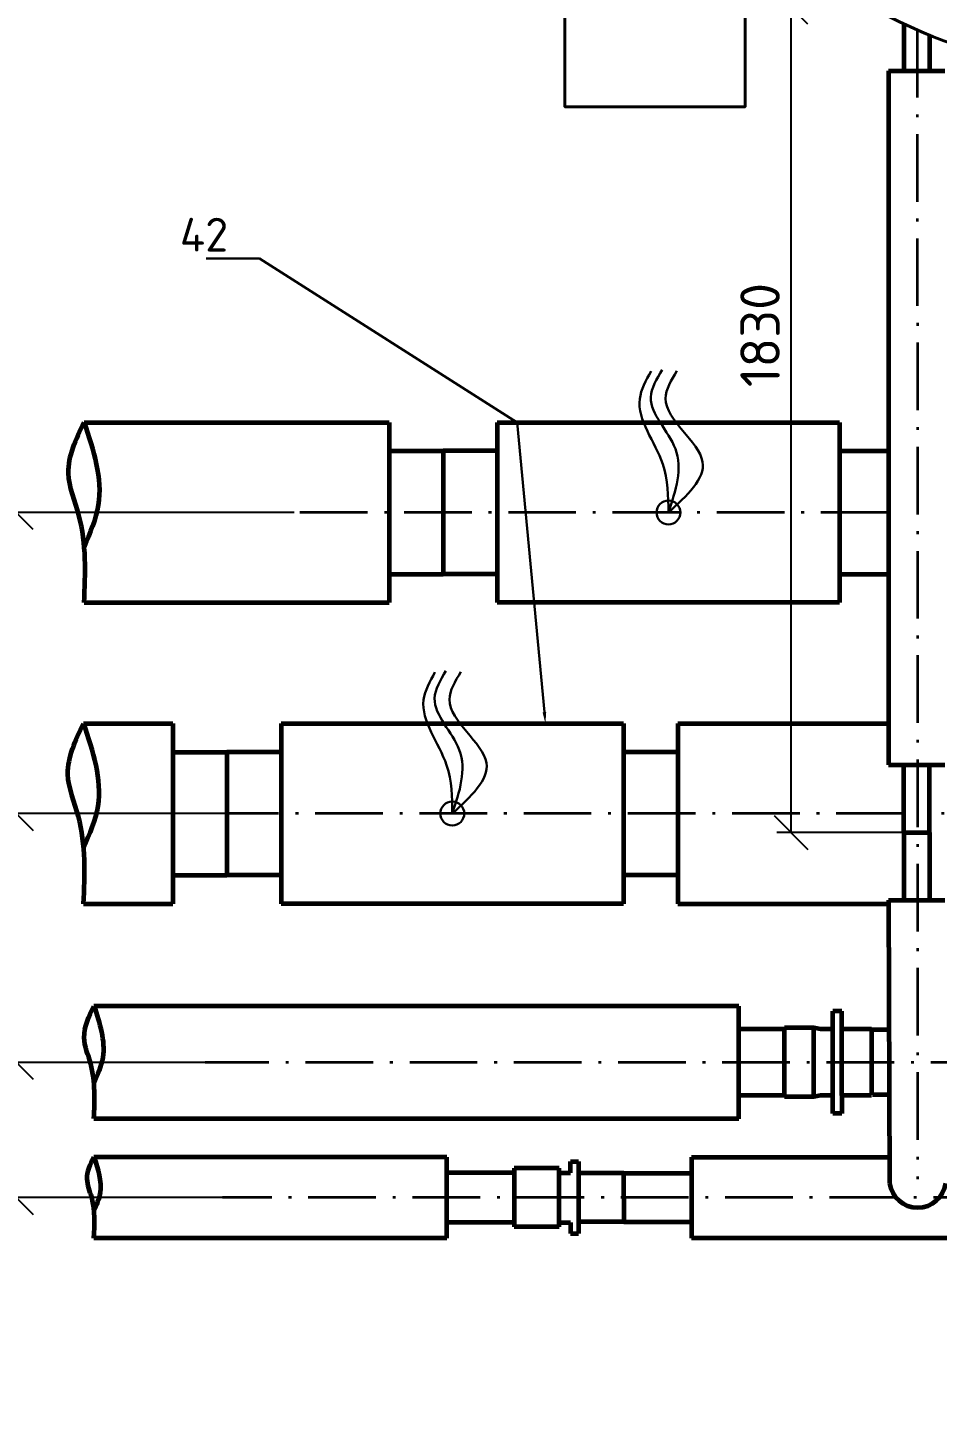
# Model space of a CAD drawing. Header units: millimetres. Extents: x 1990 to 7549, y 397 to 3825.
# Drawn here: x 4161.4 to 4242.1, y 1328.9 to 1452.2 of the extents above; entities that cross this region are included whole.
import ezdxf
from ezdxf import colors
from ezdxf.entities.mleader import LeaderData, LeaderLine
from ezdxf.math import Vec2, Vec3

# ---------------------------------------------------------------- set-up
doc = ezdxf.new("R2010")
doc.units = ezdxf.units.MM
doc.linetypes.add('ACAD_ISO10W100', pattern=[18.5, 12, -3, 0.5, -3])
for name, color, linetype, lineweight in [('2 Рамка обычные', 1, 'Continuous', 60), ('9 Размеры на геодезии', 5, 'Continuous', 40), ('Объекты проект.', 1, 'Continuous', 80), ('Размер 3.5', 250, 'Continuous', 35)]:
    doc.layers.add(name, color=color, linetype=linetype, lineweight=lineweight)
doc.styles.add('-ISOCPEUR-', font='isocpeur.TTF')
doc.styles.add('GOST', font='gost.shx', dxfattribs={"oblique": 15})
doc.dimstyles.new('Копия М 1 к 25', dxfattribs={"dimtxt": 3.5, "dimasz": 3, "dimexe": 1.25, "dimexo": 0, "dimgap": 1, "dimtad": 1, "dimdec": 0, "dimlfac": 25, "dimzin": 0, "dimdsep": 46, "dimtxsty": 'GOST', "dimblk": 'OBLIQUE', "dimcen": 5, "dimclrd": 256, "dimclre": 256, "dimclrt": 256, "dimazin": 2, "dimtfac": 1, "dimtdec": 0, "dimtmove": 0, "dimatfit": 3, "dimldrblk": 'NONE', "dimfxl": 1.25, "dimtolj": 1, "dimtzin": 0, "dimlwd": -1, "dimlwe": -1, "dimarcsym": 2})

# ---------------------------------------------------------------- blocks, each defined once
blk = doc.blocks.new('_Oblique')
at = {"color": 0, "linetype": 'ByBlock', "lineweight": -2}
blk.add_line((-0.5, -0.5), (0.5, 0.5), dxfattribs=at)
blk = doc.blocks.new('*D206')
at = {"transparency": 16777216}
for p, q in [((4185.02, 1409.2), (4159.09, 1409.2)), ((4160.34, 1409.2), (4160.34, 1382.48)), ((4179.02, 1382.48), (4159.09, 1382.48))]:
    blk.add_line(p, q, dxfattribs=at)
at = {"layer": 'Defpoints', "color": 0, "lineweight": 35, "transparency": 16777216}
for p in [(4185.02, 1409.2), (4160.34, 1382.48), (4179.02, 1382.48)]:
    blk.add_point(p, dxfattribs=at)
at = {"transparency": 16777216, "xscale": 3, "yscale": 3, "zscale": 3}
for p, rotation in [((4160.34, 1409.2), 90), ((4160.34, 1382.48), 270)]:
    blk.add_blockref('_Oblique', p, dxfattribs=dict(at, rotation=rotation))
at = {"lineweight": 35, "transparency": 16777216, "insert": (4157.59, 1395.84), "char_height": 3.5, "attachment_point": 5, "rotation": 90, "style": '-ISOCPEUR-'}
blk.add_mtext('\\A1;670', dxfattribs=at)
blk = doc.blocks.new('_None')
blk = doc.blocks.new('*D207')
at = {"transparency": 16777216}
for p, q in [((4179.02, 1382.48), (4159.09, 1382.48)), ((4160.34, 1382.48), (4160.34, 1360.4)), ((4177.13, 1360.4), (4159.09, 1360.4))]:
    blk.add_line(p, q, dxfattribs=at)
at = {"layer": 'Defpoints', "color": 0, "lineweight": 35, "transparency": 16777216}
for p in [(4179.02, 1382.48), (4160.34, 1360.4), (4177.13, 1360.4)]:
    blk.add_point(p, dxfattribs=at)
at = {"transparency": 16777216, "xscale": 3, "yscale": 3, "zscale": 3}
for p, rotation in [((4160.34, 1382.48), 90), ((4160.34, 1360.4), 270)]:
    blk.add_blockref('_Oblique', p, dxfattribs=dict(at, rotation=rotation))
at = {"lineweight": 35, "transparency": 16777216, "insert": (4157.59, 1371.44), "char_height": 3.5, "attachment_point": 5, "rotation": 90, "style": '-ISOCPEUR-'}
blk.add_mtext('\\A1;550', dxfattribs=at)
blk = doc.blocks.new('*D208')
at = {"transparency": 16777216}
for p, q in [((4177.13, 1360.4), (4159.09, 1360.4)), ((4160.34, 1360.4), (4160.34, 1348.4)), ((4178.66, 1348.4), (4159.09, 1348.4))]:
    blk.add_line(p, q, dxfattribs=at)
at = {"layer": 'Defpoints', "color": 0, "lineweight": 35, "transparency": 16777216}
for p in [(4177.13, 1360.4), (4160.34, 1348.4), (4178.66, 1348.4)]:
    blk.add_point(p, dxfattribs=at)
at = {"transparency": 16777216, "xscale": 3, "yscale": 3, "zscale": 3}
for p, rotation in [((4160.34, 1360.4), 90), ((4160.34, 1348.4), 270)]:
    blk.add_blockref('_Oblique', p, dxfattribs=dict(at, rotation=rotation))
at = {"lineweight": 35, "transparency": 16777216, "insert": (4157.59, 1354.4), "char_height": 3.5, "attachment_point": 5, "rotation": 90, "style": '-ISOCPEUR-'}
blk.add_mtext('\\A1;300', dxfattribs=at)
blk = doc.blocks.new('*D219')
at = {"transparency": 16777216}
for p, q in [((4239.14, 1454.03), (4227.87, 1454.03)), ((4229.12, 1380.8), (4229.12, 1454.03)), ((4239.14, 1380.8), (4227.87, 1380.8))]:
    blk.add_line(p, q, dxfattribs=at)
at = {"layer": 'Defpoints', "color": 0, "lineweight": 35, "transparency": 16777216}
for p in [(4229.12, 1454.03), (4239.14, 1454.03), (4239.14, 1380.8)]:
    blk.add_point(p, dxfattribs=at)
at = {"transparency": 16777216, "xscale": 3, "yscale": 3, "zscale": 3}
for p, rotation in [((4229.12, 1454.03), 90), ((4229.12, 1380.8), 270)]:
    blk.add_blockref('_Oblique', p, dxfattribs=dict(at, rotation=rotation))
at = {"lineweight": 35, "transparency": 16777216, "insert": (4226.37, 1424.94), "char_height": 3.5, "attachment_point": 5, "rotation": 90, "style": '-ISOCPEUR-'}
blk.add_mtext('\\A1;1830', dxfattribs=at)

msp = doc.modelspace()

# ---------------------------------------------------------------- linework, layer by layer
at = {"color": 3, "linetype": 'ACAD_ISO10W100', "lineweight": 35, "ltscale": 0.5}
for p, q in [((4240.322, 1452.025), (4240.36, 1350.045)), ((4237.777, 1409.197), (4185.018, 1409.197)), ((4239.137, 1382.479), (4179.022, 1382.48)), ((4259.47, 1382.479), (4241.417, 1382.479)), ((4377.02, 1360.397), (4177.126, 1360.397)), ((4368.02, 1348.397), (4178.663, 1348.397))]:
    msp.add_line(p, q, dxfattribs=at)
at = {"lineweight": 30}
for centre in [(4218.235, 1409.196), (4199.049, 1382.48)]:
    msp.add_circle(centre, 1.062, dxfattribs=at)
for points in [[(4218.235, 1409.196), (4217.73, 1413.497), (4215.69, 1419.285), (4216.696, 1421.73)], [(4218.235, 1409.196), (4218.852, 1414.858), (4216.669, 1419.42), (4217.675, 1421.865)], [(4218.235, 1409.196), (4221.271, 1413.69), (4217.985, 1419.318), (4218.991, 1421.764)], [(4199.049, 1382.48), (4198.544, 1386.78), (4196.504, 1392.568), (4197.51, 1395.014)], [(4199.049, 1382.48), (4199.666, 1388.142), (4197.483, 1392.703), (4198.489, 1395.149)], [(4199.049, 1382.48), (4202.085, 1386.974), (4198.799, 1392.602), (4199.805, 1395.048)]]:
    msp.add_spline(points, degree=3, dxfattribs=at)
at = {"layer": '2 Рамка обычные'}
for p, q in [((4166.368, 1417.197), (4193.435, 1417.197)), ((4193.435, 1417.197), (4193.435, 1401.197)), ((4193.435, 1417.197), (4193.435, 1401.197)), ((4203.035, 1417.197), (4203.035, 1401.197)), ((4203.035, 1417.197), (4233.435, 1417.195)), ((4233.435, 1417.195), (4233.435, 1401.195)), ((4193.435, 1414.657), (4198.235, 1414.657)), ((4203.035, 1414.657), (4198.235, 1414.657)), ((4198.235, 1414.657), (4198.235, 1403.737)), ((4198.235, 1414.657), (4198.235, 1403.737)), ((4233.463, 1414.657), (4237.777, 1414.657)), ((4193.435, 1403.737), (4198.235, 1403.737)), ((4203.035, 1403.737), (4198.235, 1403.737)), ((4233.463, 1403.737), (4237.777, 1403.737)), ((4166.368, 1401.197), (4193.435, 1401.197)), ((4233.435, 1401.195), (4203.035, 1401.197))]:
    msp.add_line(p, q, dxfattribs=at)
at = {"layer": '2 Рамка обычные', "color": 5}
for p, q in [((4166.316, 1390.48), (4174.249, 1390.48)), ((4174.249, 1390.48), (4174.249, 1374.48)), ((4183.849, 1390.48), (4183.849, 1374.48)), ((4183.849, 1390.48), (4214.249, 1390.479)), ((4214.249, 1390.479), (4214.249, 1374.479)), ((4214.249, 1390.479), (4214.249, 1374.479)), ((4219.077, 1390.48), (4219.077, 1374.48)), ((4219.077, 1390.48), (4237.777, 1390.48)), ((4174.249, 1387.94), (4179.049, 1387.94)), ((4183.849, 1387.94), (4179.049, 1387.94)), ((4179.049, 1387.94), (4179.049, 1377.02)), ((4179.049, 1387.94), (4179.049, 1377.02)), ((4219.077, 1387.94), (4214.277, 1387.94)), ((4174.249, 1377.02), (4179.049, 1377.02)), ((4183.849, 1377.02), (4179.049, 1377.02)), ((4219.077, 1377.02), (4214.277, 1377.02)), ((4166.316, 1374.48), (4174.249, 1374.48)), ((4214.249, 1374.479), (4183.849, 1374.48)), ((4219.077, 1374.48), (4237.778, 1374.48))]:
    msp.add_line(p, q, dxfattribs=at)
for points in [[(4166.316, 1374.48), (4165.854, 1382.219), (4164.928, 1385.976), (4166.316, 1390.48)], [(4166.316, 1390.48), (4167.572, 1383.139), (4166.312, 1379.436)]]:
    msp.add_spline(points, degree=3, dxfattribs=at)
at = {"layer": '9 Размеры на геодезии', "color": 0, "linetype": 'ByBlock'}
msp.add_lwpolyline([(4213.82, 1492.397), (4209.045, 1492.397), (4209.045, 1445.197), (4225.045, 1445.197), (4225.045, 1463.04)], dxfattribs=at)
msp.add_circle((4257.82, 1492.397), 44, dxfattribs=at)
at = {"layer": 'Объекты проект.', "color": 6, "lineweight": 60, "true_color": 0xff00ff}
for p, q in [((4239.137, 1452.56), (4239.137, 1448.397)), ((4241.417, 1451.569), (4241.417, 1448.397)), ((4237.777, 1448.397), (4242.777, 1448.397)), ((4237.777, 1448.397), (4237.777, 1386.797)), ((4237.777, 1386.797), (4242.777, 1386.797)), ((4239.137, 1380.797), (4239.137, 1386.797)), ((4241.417, 1380.797), (4241.417, 1386.797)), ((4239.137, 1380.797), (4241.417, 1380.797)), ((4239.137, 1380.797), (4239.137, 1374.797)), ((4239.137, 1380.797), (4241.417, 1380.797)), ((4241.417, 1380.797), (4241.417, 1374.797)), ((4237.777, 1374.797), (4242.777, 1374.797)), ((4237.777, 1374.797), (4237.86, 1349.666)), ((4198.557, 1351.997), (4167.239, 1351.997)), ((4198.557, 1344.797), (4198.557, 1351.997)), ((4209.547, 1350.597), (4209.547, 1351.597)), ((4209.547, 1351.597), (4210.267, 1351.597)), ((4210.267, 1351.597), (4210.267, 1345.197)), ((4220.277, 1351.997), (4220.277, 1344.797)), ((4220.277, 1351.997), (4237.852, 1351.997)), ((4204.557, 1350.597), (4198.557, 1350.597)), ((4208.527, 1350.997), (4204.557, 1350.997)), ((4204.557, 1350.997), (4204.557, 1345.797)), ((4208.527, 1345.797), (4208.527, 1350.997)), ((4208.527, 1350.597), (4209.547, 1350.597)), ((4214.277, 1350.557), (4210.267, 1350.557)), ((4214.277, 1348.397), (4214.277, 1350.557)), ((4214.277, 1350.557), (4220.277, 1350.557)), ((4214.277, 1348.397), (4214.277, 1346.237)), ((4204.557, 1346.197), (4198.557, 1346.197)), ((4208.527, 1345.797), (4204.557, 1345.797)), ((4208.527, 1346.197), (4209.547, 1346.197)), ((4209.547, 1346.197), (4209.547, 1345.197)), ((4214.277, 1346.237), (4210.267, 1346.237)), ((4214.277, 1346.237), (4220.277, 1346.237)), ((4198.557, 1344.797), (4167.239, 1344.797)), ((4209.547, 1345.197), (4210.267, 1345.197)), ((4260.277, 1344.797), (4220.277, 1344.797))]:
    msp.add_line(p, q, dxfattribs=at)
at = {"layer": 'Объекты проект.', "color": 4, "lineweight": 60}
for p, q in [((4224.485, 1365.398), (4167.239, 1365.398)), ((4224.485, 1355.398), (4224.485, 1365.398)), ((4233.635, 1364.944), (4232.826, 1364.944)), ((4232.826, 1355.85), (4232.826, 1364.944)), ((4233.635, 1363.35), (4233.635, 1364.944)), ((4228.53, 1363.35), (4224.485, 1363.35)), ((4228.53, 1357.343), (4228.53, 1363.451)), ((4231.158, 1363.451), (4228.53, 1363.451)), ((4231.73, 1363.35), (4231.158, 1363.451)), ((4231.158, 1357.343), (4231.158, 1363.451)), ((4232.826, 1363.35), (4231.73, 1363.35)), ((4236.27, 1363.35), (4233.635, 1363.35)), ((4233.635, 1357.444), (4233.635, 1363.35)), ((4236.27, 1363.277), (4236.27, 1357.518)), ((4237.815, 1363.277), (4236.27, 1363.277)), ((4236.27, 1363.277), (4236.27, 1357.518)), ((4228.53, 1357.444), (4224.485, 1357.444)), ((4231.158, 1357.343), (4228.53, 1357.343)), ((4231.73, 1357.444), (4231.158, 1357.343)), ((4232.826, 1357.444), (4231.73, 1357.444)), ((4236.27, 1357.444), (4233.635, 1357.444)), ((4233.635, 1357.444), (4233.635, 1355.85)), ((4237.834, 1357.518), (4236.338, 1357.518)), ((4224.485, 1355.398), (4167.239, 1355.398)), ((4233.635, 1355.85), (4232.826, 1355.85))]:
    msp.add_line(p, q, dxfattribs=at)
at = {"layer": 'Объекты проект.', "color": 6, "lineweight": 60, "true_color": 0xff00ff}
msp.add_arc((4240.36, 1350.045), 2.529, 188.62108, 351.37892, dxfattribs=at)
at = {"layer": 'Объекты проект.', "lineweight": 60}
for points in [[(4166.368, 1401.197), (4165.905, 1408.935), (4164.98, 1412.692), (4166.368, 1417.197)], [(4166.368, 1417.197), (4167.624, 1409.855), (4166.364, 1406.152)]]:
    msp.add_spline(points, degree=3, dxfattribs=at)
at = {"layer": 'Объекты проект.', "color": 4, "lineweight": 60}
for points in [[(4167.239, 1355.398), (4166.951, 1360.262), (4166.376, 1362.597), (4167.239, 1365.398)], [(4167.239, 1365.398), (4168.019, 1360.834), (4167.236, 1358.532)]]:
    msp.add_spline(points, degree=3, dxfattribs=at)
at = {"layer": 'Объекты проект.', "color": 6, "lineweight": 60, "true_color": 0xff00ff}
for points in [[(4167.239, 1344.797), (4167.039, 1348.423), (4166.638, 1350.048), (4167.239, 1351.997)], [(4167.239, 1351.997), (4167.782, 1348.821), (4167.237, 1347.219)]]:
    msp.add_spline(points, degree=3, dxfattribs=at)

# ---------------------------------------------------------------- dimensions: what is measured, and where the dimension line sits
at = {"color": 18, "lineweight": 35, "true_color": 0x000000}
dim = msp.add_linear_dim(base=(4229.124, 1454.028), p1=(4239.137, 1380.797), p2=(4239.137, 1454.028), angle=90, text='1830', dimstyle='Копия М 1 к 25', override={"dimtxsty": '-ISOCPEUR-'}, dxfattribs=at)
dim.commit()
dim.dimension.update_dxf_attribs({"geometry": '*D219', "text_midpoint": (4229.124, 1424.935), "dimtype": 160})
for base, p1, p2, text, picture, middle in [((4160.345, 1382.48), (4185.018, 1409.197), (4179.022, 1382.48), '670', '*D206', (4157.595, 1395.839)), ((4160.345, 1360.397), (4179.022, 1382.48), (4177.126, 1360.397), '550', '*D207', (4157.595, 1371.439))]:
    dim = msp.add_linear_dim(base=base, p1=p1, p2=p2, angle=90, text=text, dimstyle='Копия М 1 к 25', override={"dimtxsty": '-ISOCPEUR-'}, dxfattribs=at)
    dim.commit()
    dim.dimension.update_dxf_attribs({"geometry": picture, "text_midpoint": middle})
dim = msp.add_linear_dim(base=(4160.345, 1348.397), p1=(4177.126, 1360.397), p2=(4178.663, 1348.397), angle=90, dimstyle='Копия М 1 к 25', override={"dimtxsty": '-ISOCPEUR-'}, dxfattribs=at)
dim.commit()
dim.dimension.update_dxf_attribs({"geometry": '*D208', "text_midpoint": (4157.595, 1354.397)})

# ---------------------------------------------------------------- leaders
at = {"layer": 'Размер 3.5'}
ml = msp.add_multileader_mtext('Standard', dxfattribs=at)
ml.set_content('42', color=256, style='-ISOCPEUR-')
ml.set_leader_properties(linetype='ByLayer', lineweight=30)
ml.build(insert=Vec2(0, 0))
ml.multileader.update_dxf_attribs({"text_left_attachment_type": 6, "text_right_attachment_type": 6, "dogleg_length": 0.777, "arrow_head_size": 1})
ctx = ml.context
ctx.base_point, ctx.char_height, ctx.arrow_head_size, ctx.plane_origin = Vec3(4173.262, 1431.748), 3, 1, Vec3(4212.411, 1550.004)
ctx.left_attachment, ctx.right_attachment, ctx.text_align_type = 6, 6, 2
notes = []
notes.append((ctx, [(0, (1, 1, 0), (4181.939, 1431.748), (-1, 0), 0.777, [(2, [(4207.318, 1390.479), (4204.809, 1417.197), (4204.809, 1417.197)], 0, [])])]))
ctx.mtext.insert, ctx.mtext.width, ctx.mtext.alignment, ctx.mtext.flow_direction = Vec3(4179.162, 1435.348), 1.94278, 3, 5
for ctx, leaders in notes:
    for number, flags, end, landing, length, lines in leaders:
        leader = LeaderData()
        leader.index, (leader.has_last_leader_line, leader.has_dogleg_vector, leader.attachment_direction) = number, flags
        leader.last_leader_point, leader.dogleg_vector, leader.dogleg_length = Vec3(end), Vec3(landing), length
        for number, points, colour, breaks in lines:
            line = LeaderLine()
            line.index, line.vertices, line.color, line.breaks = number, Vec3.list(points), colors.encode_raw_color(colour), breaks
            leader.lines.append(line)
        ctx.leaders.append(leader)

doc.saveas('drawing.dxf')
